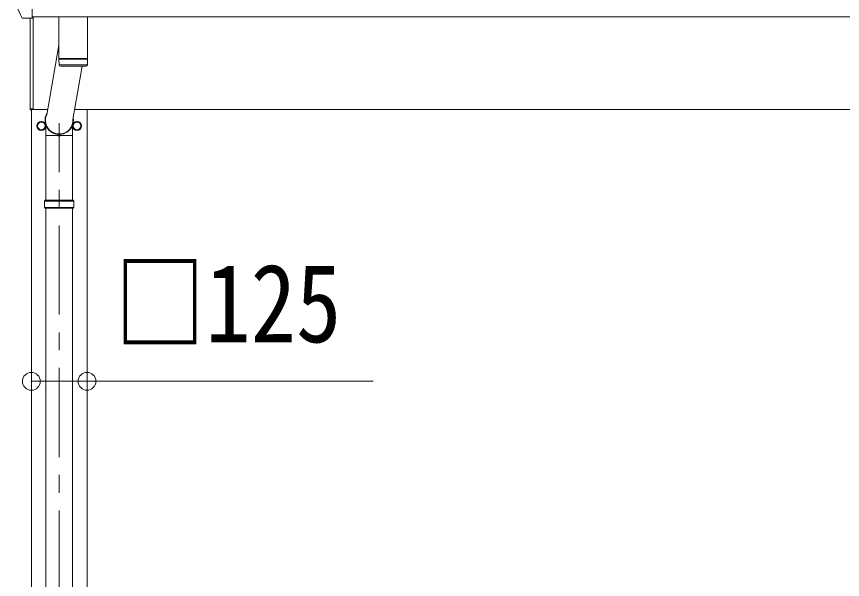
# Model space of a CAD drawing. Units: millimetres at full size, sheet at 1:40; details may follow other scales. Extents: x -11243 to 11243, y -7760 to 7760.
# Drawn here: x -8219 to -6364, y -3255 to -1991 of the extents above; entities that cross this region are included whole.
import ezdxf
from ezdxf.enums import TextEntityAlignment as Align

# ---------------------------------------------------------------- set-up
doc = ezdxf.new("R2010")
doc.units = ezdxf.units.MM
doc.header["$LTSCALE"] = 40
doc.header["$PDMODE"] = 32
doc.header["$PDSIZE"] = 40
doc.linetypes.add('CHAIN1', pattern=[8, 5, -1, 1, -1])
for name, color, linetype, lineweight in [('0-1_本体', 5, 'CHAIN1', 9), ('0-3_ELV2', 4, 'Continuous', 9), ('0-6_OTH_LINE', 6, 'Continuous', 9), ('0-9_OUTLINE', 7, 'Continuous', 9)]:
    doc.layers.add(name, color=color, linetype=linetype, lineweight=lineweight)
doc.styles.add('ＭＳ ゴシック', font='')
doc.styles.get('ＭＳ ゴシック').set_extended_font_data('MS Gothic')

msp = doc.modelspace()

# ---------------------------------------------------------------- linework, layer by layer
at = {"layer": '0-1_本体'}
msp.add_line((-8122.76, -5220.21), (-8122.76, -2230.65), dxfattribs=at)
at = {"layer": '0-3_ELV2'}
for p, q in [((-8183.26, -1994.62), (-8183.26, -1912.2)), ((-8183.26, -1994.62), (-8203.9, -1994.62)), ((-8188.26, -2200.29), (-8188.26, -1994.62)), ((-8187.76, -2200.69), (-8187.76, -1994.62)), ((-389.26, -1991.97), (-8183.26, -1991.97)), ((-8181.26, -1991.97), (-8181.26, -2198.29)), ((-8187.76, -2200.69), (-8187.76, -2200.69)), ((-8187.76, -2200.69), (-8187.76, -2200.75)), ((-8186.26, -2198.29), (-8181.26, -2198.29)), ((-8186.26, -2200.79), (-8186.26, -2198.29)), ((-8148.66, -2199.69), (-8186.26, -2199.69)), ((-8185.26, -2199.69), (-8185.26, -5054.69)), ((-2201.14, -2199.69), (-8088.02, -2199.69)), ((-8060.26, -5054.69), (-8060.26, -2199.69)), ((-8154.16, -2236.44), (-8154.26, -2236.44)), ((-8154.16, -2236.94), (-8154.26, -2236.94)), ((-8091.35, -2236.44), (-8091.25, -2236.44)), ((-8091.35, -2236.94), (-8091.25, -2236.94))]:
    msp.add_line(p, q, dxfattribs=at)
for points in [[(-8218.58, -1966.79), (-8215.73, -1973.61), (-8212.78, -1980.34), (-8209.74, -1986.99), (-8206.62, -1993.55)], [(-8203.93, -1994.61), (-8204.3, -1994.61), (-8204.66, -1994.6), (-8204.97, -1994.58), (-8205.25, -1994.55), (-8205.55, -1994.48), (-8205.89, -1994.33), (-8206.19, -1994.12), (-8206.46, -1993.84), (-8206.63, -1993.5)], [(-8187.76, -2200.75), (-8187.76, -2200.79), (-8187.76, -2200.79)], [(-8187.76, -2200.79), (-8187.76, -2200.79), (-8186.26, -2200.79)]]:
    msp.add_lwpolyline(points, dxfattribs=at)
for points in [[(-8162.76, -2226.87), (-8171.26, -2231.78), (-8171.26, -2241.6), (-8162.76, -2246.5), (-8154.26, -2241.6), (-8154.26, -2231.78)], [(-8082.76, -2226.87), (-8074.26, -2231.78), (-8074.26, -2241.6), (-8082.76, -2246.5), (-8091.26, -2241.6), (-8091.26, -2231.78)]]:
    msp.add_lwpolyline(points, close=True, dxfattribs=at)
for centre, radius in [((-8162.76, -2236.69), 10), ((-8162.76, -2236.69), 8.5), ((-8082.76, -2236.69), 10), ((-8082.76, -2236.69), 8.5)]:
    msp.add_circle(centre, radius, dxfattribs=at)
for centre, radius, start, end in [((-8175.61, -2185.62), 12.15, 179.0404, 180.9596), ((-8187.76, -2200.29), 0.5, 180, 269.5), ((-8162.76, -2236.69), 8.6, 171.25399, 188.74601), ((-8162.76, -2236.69), 8.6, 111.25399, 128.74601), ((-8162.76, -2236.69), 8.6, 231.25399, 248.74601), ((-8162.76, -2236.69), 8.6, 51.25399, 68.74601), ((-8162.76, -2236.69), 8.6, 291.25399, 308.74601), ((-8162.76, -2236.69), 8.6, 1.66581, 8.74601), ((-8162.76, -2236.69), 8.6, 351.25399, 358.33419), ((-8082.76, -2236.69), 8.6, 171.25399, 178.33419), ((-8082.76, -2236.69), 8.6, 181.66581, 188.74601), ((-8082.76, -2236.69), 8.6, 111.25399, 128.74601), ((-8082.76, -2236.69), 8.6, 231.25399, 248.74601), ((-8082.76, -2236.69), 8.6, 51.25399, 68.74601), ((-8082.76, -2236.69), 8.6, 291.25399, 308.74601), ((-8082.76, -2236.69), 8.6, 351.25399, 8.74601)]:
    msp.add_arc(centre, radius, start, end, dxfattribs=at)
at = {"layer": '0-6_OTH_LINE'}
for q in [(-8185.26, -2810.14), (-7417.88, -2810.14)]:
    msp.add_line((-8060.26, -2810.14), q, dxfattribs=at)
for p in [(-8185.26, -2810.14), (-8060.26, -2810.14)]:
    msp.add_point(p, dxfattribs=at)
at = {"layer": '0-9_OUTLINE'}
for p, q in [((-8123.26, -1991.97), (-8123.26, -2085.51)), ((-8059.26, -2085.51), (-8059.26, -1991.97)), ((-8123.26, -2055.74), (-8150.86, -2212.11)), ((-8059.26, -2085.51), (-8123.26, -2085.51)), ((-8123.26, -2086.51), (-8123.03, -2099.57)), ((-8059.26, -2086.51), (-8123.26, -2086.51)), ((-8118.76, -2085.51), (-8118.74, -2086.51)), ((-8063.76, -2085.51), (-8063.78, -2086.51)), ((-8059.49, -2099.57), (-8059.26, -2086.51)), ((-8123.03, -2099.51), (-8059.48, -2099.51)), ((-8062.48, -2102.51), (-8120.03, -2102.51)), ((-8092.04, -2222.3), (-8070.93, -2102.51)), ((-8152.91, -2258.41), (-8152.91, -2234.61)), ((-8092.61, -2258.41), (-8092.61, -2234.61)), ((-8152.91, -2258.41), (-8125.57, -2258.41)), ((-8152.61, -2403.69), (-8152.61, -2258.41)), ((-8125.44, -2258.75), (-8126.58, -2255.63)), ((-8125.67, -2258.12), (-8119.84, -2258.12)), ((-8125.44, -2258.75), (-8120.07, -2258.75)), ((-8120.07, -2258.75), (-8118.94, -2255.63)), ((-8119.95, -2258.41), (-8092.61, -2258.41)), ((-8092.91, -2403.69), (-8092.91, -2258.41)), ((-8155.76, -2405.69), (-8154.76, -2403.69)), ((-8155.76, -2419.69), (-8155.76, -2405.69)), ((-8089.76, -2405.69), (-8155.76, -2405.69)), ((-8090.76, -2403.69), (-8154.76, -2403.69)), ((-8089.76, -2405.69), (-8090.76, -2403.69)), ((-8089.76, -2419.69), (-8089.76, -2405.69)), ((-8155.76, -2419.69), (-8154.76, -2421.69)), ((-8089.76, -2419.69), (-8155.76, -2419.69)), ((-8154.76, -2421.69), (-8090.76, -2421.69)), ((-8152.61, -3347.69), (-8152.61, -2421.69)), ((-8092.91, -3347.69), (-8092.91, -2421.69)), ((-8089.76, -2419.69), (-8090.76, -2421.69))]:
    msp.add_line(p, q, dxfattribs=at)
for centre, start, end in [((-8120.03, -2099.51), 181, 270.04832), ((-8062.48, -2099.51), 270, 359)]:
    msp.add_arc(centre, 3, start, end, dxfattribs=at)
for major_axis, ratio, start_param, end_param in [((-31.85, 0), 0.984694, 5.7540451, 9.6056637), ((-30.8, 0), 0.983336, 5.8618427, 9.4974605)]:
    msp.add_ellipse((-8122.76, -2224.5), major_axis=major_axis, ratio=ratio, start_param=start_param, end_param=end_param, dxfattribs=at)

# ---------------------------------------------------------------- texts
at = {"layer": '0-6_OTH_LINE', "color": 7, "style": 'ＭＳ ゴシック', "width": 0.85}
msp.add_text('□125', height=176, dxfattribs=at).set_placement((-7998.51, -2775.32), align=Align.BOTTOM_LEFT)

doc.saveas('drawing.dxf')
